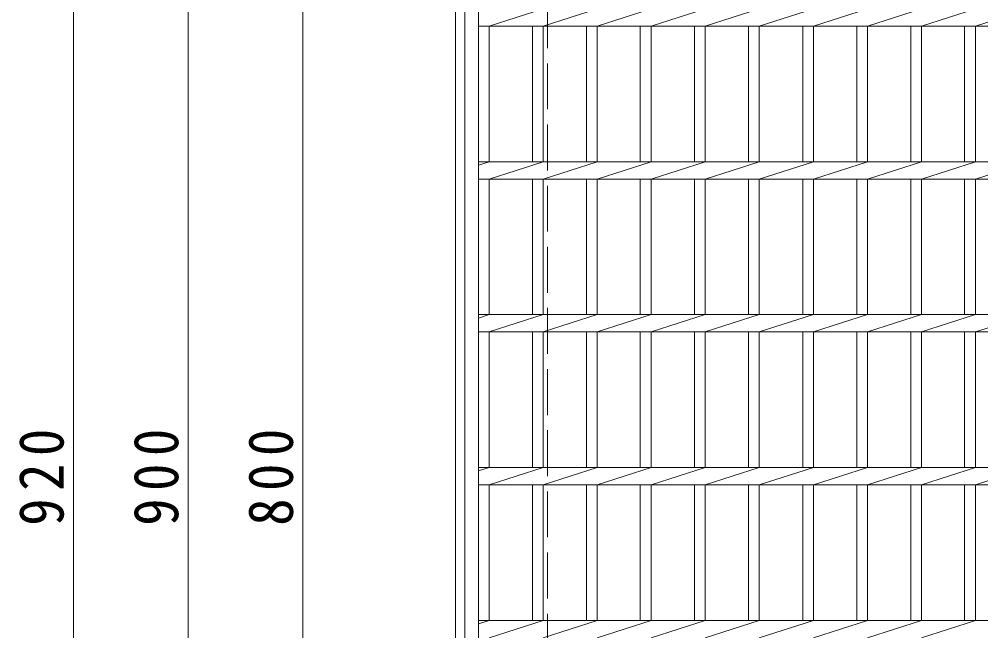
# Model space of a CAD drawing. Units: millimetres at full size, sheet at 1:10. Extents: x -1643 to 1783, y -1939 to 1793.
# Drawn here: x -1643 to -1014, y 1011 to 1411 of the extents above; entities that cross this region are included whole.
import ezdxf

# ---------------------------------------------------------------- set-up
doc = ezdxf.new("R2010")
doc.units = ezdxf.units.MM
doc.header["$LTSCALE"] = 10
doc.linetypes.add('DASHED3', pattern=[4, 3, -1])
for name, color, linetype, lineweight in [('C-1', 2, 'Continuous', 9), ('C-2', 3, 'Continuous', 9), ('C-4', 7, 'Continuous', 9)]:
    doc.layers.add(name, color=color, linetype=linetype, lineweight=lineweight)
doc.styles.add('ＭＳ ゴシック', font='')
doc.styles.get('ＭＳ ゴシック').set_extended_font_data('MS Gothic')

msp = doc.modelspace()

# ---------------------------------------------------------------- linework, layer by layer
at = {"layer": 'C-1'}
for p, q in [((-1357.39, 652.46), (-1357.39, 1572.46)), ((-1351.39, 658.46), (-1351.39, 1566.46))]:
    msp.add_line(p, q, dxfattribs=at)
at = {"layer": 'C-1', "linetype": 'DASHED3'}
msp.add_lwpolyline([(-497.39, 712.46), (-1297.39, 712.46), (-1297.39, 1512.46)], dxfattribs=at)
at = {"layer": 'C-2'}
for p, q in [((-1342.39, 1562.46), (-1342.39, 662.46)), ((-1335.39, 1406.8), (-1300.19, 1418.12)), ((-1300.19, 1406.8), (-1264.89, 1418.12)), ((-452.39, 1406.8), (-1342.39, 1406.8)), ((-1307.19, 1318.12), (-1307.19, 1406.8)), ((-1300.19, 1318.12), (-1300.19, 1406.8)), ((-1271.89, 1318.12), (-1271.89, 1406.8)), ((-1236.59, 1318.12), (-1236.59, 1406.8)), ((-1201.19, 1318.12), (-1201.19, 1406.8)), ((-1165.79, 1318.12), (-1165.79, 1406.8)), ((-1130.34, 1318.12), (-1130.34, 1406.8)), ((-1095.04, 1318.12), (-1095.04, 1406.8)), ((-1059.74, 1318.12), (-1059.74, 1406.8)), ((-1024.44, 1318.12), (-1024.44, 1406.8)), ((-452.39, 1318.12), (-1342.39, 1318.12)), ((-1335.39, 1306.8), (-1300.19, 1318.12)), ((-1300.19, 1306.8), (-1264.89, 1318.12)), ((-452.39, 1306.8), (-1342.39, 1306.8)), ((-1307.19, 1218.12), (-1307.19, 1306.8)), ((-1300.19, 1218.12), (-1300.19, 1306.8)), ((-1271.89, 1218.12), (-1271.89, 1306.8)), ((-1236.59, 1218.12), (-1236.59, 1306.8)), ((-1201.19, 1218.12), (-1201.19, 1306.8)), ((-1165.79, 1218.12), (-1165.79, 1306.8)), ((-1130.34, 1218.12), (-1130.34, 1306.8)), ((-1095.04, 1218.12), (-1095.04, 1306.8)), ((-1059.74, 1218.12), (-1059.74, 1306.8)), ((-1024.44, 1218.12), (-1024.44, 1306.8)), ((-452.39, 1218.12), (-1342.39, 1218.12)), ((-1335.39, 1206.8), (-1300.19, 1218.12)), ((-1300.19, 1206.8), (-1264.89, 1218.12)), ((-1264.89, 1206.8), (-1229.59, 1218.12)), ((-1229.59, 1206.8), (-1194.19, 1218.12)), ((-1194.19, 1206.8), (-1158.79, 1218.12)), ((-1158.79, 1206.8), (-1123.34, 1218.12)), ((-1123.34, 1206.8), (-1088.04, 1218.12)), ((-1088.04, 1206.8), (-1052.74, 1218.12)), ((-1052.74, 1206.8), (-1017.44, 1218.12)), ((-1017.44, 1206.8), (-982.14, 1218.12)), ((-452.39, 1206.8), (-1342.39, 1206.8)), ((-1307.19, 1118.12), (-1307.19, 1206.8)), ((-1300.19, 1118.12), (-1300.19, 1206.8)), ((-1271.89, 1118.12), (-1271.89, 1206.8)), ((-1264.89, 1118.12), (-1264.89, 1206.8)), ((-1236.59, 1118.12), (-1236.59, 1206.8)), ((-1229.59, 1118.12), (-1229.59, 1206.8)), ((-1201.19, 1118.12), (-1201.19, 1206.8)), ((-1194.19, 1118.12), (-1194.19, 1206.8)), ((-1165.79, 1118.12), (-1165.79, 1206.8)), ((-1158.79, 1118.12), (-1158.79, 1206.8)), ((-1130.34, 1118.12), (-1130.34, 1206.8)), ((-1123.34, 1118.12), (-1123.34, 1206.8)), ((-1095.04, 1118.12), (-1095.04, 1206.8)), ((-1088.04, 1118.12), (-1088.04, 1206.8)), ((-1059.74, 1118.12), (-1059.74, 1206.8)), ((-1052.74, 1118.12), (-1052.74, 1206.8)), ((-1024.44, 1118.12), (-1024.44, 1206.8)), ((-1017.44, 1118.12), (-1017.44, 1206.8)), ((-452.39, 1118.12), (-1342.39, 1118.12)), ((-1335.39, 1106.8), (-1300.19, 1118.12)), ((-1300.19, 1106.8), (-1264.89, 1118.12)), ((-1264.89, 1106.8), (-1229.59, 1118.12)), ((-1229.59, 1106.8), (-1194.19, 1118.12)), ((-1194.19, 1106.8), (-1158.79, 1118.12)), ((-1158.79, 1106.8), (-1123.34, 1118.12)), ((-1123.34, 1106.8), (-1088.04, 1118.12)), ((-1088.04, 1106.8), (-1052.74, 1118.12)), ((-1052.74, 1106.8), (-1017.44, 1118.12)), ((-1017.44, 1106.8), (-982.14, 1118.12)), ((-452.39, 1106.8), (-1342.39, 1106.8)), ((-1307.19, 1018.12), (-1307.19, 1106.8)), ((-1300.19, 1018.12), (-1300.19, 1106.8)), ((-1271.89, 1018.12), (-1271.89, 1106.8)), ((-1264.89, 1018.12), (-1264.89, 1106.8)), ((-1236.59, 1018.12), (-1236.59, 1106.8)), ((-1229.59, 1018.12), (-1229.59, 1106.8)), ((-1201.19, 1018.12), (-1201.19, 1106.8)), ((-1194.19, 1018.12), (-1194.19, 1106.8)), ((-1165.79, 1018.12), (-1165.79, 1106.8)), ((-1158.79, 1018.12), (-1158.79, 1106.8)), ((-1130.34, 1018.12), (-1130.34, 1106.8)), ((-1123.34, 1018.12), (-1123.34, 1106.8)), ((-1095.04, 1018.12), (-1095.04, 1106.8)), ((-1088.04, 1018.12), (-1088.04, 1106.8)), ((-1059.74, 1018.12), (-1059.74, 1106.8)), ((-1052.74, 1018.12), (-1052.74, 1106.8)), ((-1024.44, 1018.12), (-1024.44, 1106.8)), ((-1017.44, 1018.12), (-1017.44, 1106.8)), ((-452.39, 1018.12), (-1342.39, 1018.12)), ((-1335.39, 1006.8), (-1300.19, 1018.12)), ((-1300.19, 1006.8), (-1264.89, 1018.12)), ((-1264.89, 1006.8), (-1229.59, 1018.12)), ((-1229.59, 1006.8), (-1194.19, 1018.12)), ((-1194.19, 1006.8), (-1158.79, 1018.12)), ((-1158.79, 1006.8), (-1123.34, 1018.12)), ((-1123.34, 1006.8), (-1088.04, 1018.12)), ((-1088.04, 1006.8), (-1052.74, 1018.12)), ((-1052.74, 1006.8), (-1017.44, 1018.12))]:
    msp.add_line(p, q, dxfattribs=at)
for points in [[(-1264.89, 1318.12), (-1264.89, 1406.8), (-1229.59, 1418.12)], [(-1229.59, 1318.12), (-1229.59, 1406.8), (-1194.19, 1418.12)], [(-1194.19, 1318.12), (-1194.19, 1406.8), (-1158.79, 1418.12)], [(-1158.79, 1318.12), (-1158.79, 1406.8), (-1123.34, 1418.12)], [(-1123.34, 1318.12), (-1123.34, 1406.8), (-1088.04, 1418.12)], [(-1088.04, 1318.12), (-1088.04, 1406.8), (-1052.74, 1418.12)], [(-1052.74, 1318.12), (-1052.74, 1406.8), (-1017.44, 1418.12)], [(-1017.44, 1318.12), (-1017.44, 1406.8), (-982.14, 1418.12)], [(-1342.39, 1315.87), (-1335.39, 1318.12), (-1335.39, 1406.8)], [(-1264.89, 1218.12), (-1264.89, 1306.8), (-1229.59, 1318.12)], [(-1229.59, 1218.12), (-1229.59, 1306.8), (-1194.19, 1318.12)], [(-1194.19, 1218.12), (-1194.19, 1306.8), (-1158.79, 1318.12)], [(-1158.79, 1218.12), (-1158.79, 1306.8), (-1123.34, 1318.12)], [(-1123.34, 1218.12), (-1123.34, 1306.8), (-1088.04, 1318.12)], [(-1088.04, 1218.12), (-1088.04, 1306.8), (-1052.74, 1318.12)], [(-1052.74, 1218.12), (-1052.74, 1306.8), (-1017.44, 1318.12)], [(-1017.44, 1218.12), (-1017.44, 1306.8), (-982.14, 1318.12)], [(-1342.39, 1215.87), (-1335.39, 1218.12), (-1335.39, 1306.8)], [(-1342.39, 1115.87), (-1335.39, 1118.12), (-1335.39, 1206.8)], [(-1342.39, 1015.87), (-1335.39, 1018.12), (-1335.39, 1106.8)]]:
    msp.add_lwpolyline(points, dxfattribs=at)
at = {"layer": 'C-4'}
for p, q in [((-1607.39, 652.46), (-1607.39, 1572.46)), ((-1532.39, 1562.46), (-1532.39, 662.46)), ((-1457.39, 712.46), (-1457.39, 1512.46))]:
    msp.add_line(p, q, dxfattribs=at)

# ---------------------------------------------------------------- texts
at = {"layer": 'C-4', "color": 2, "char_height": 29.33, "attachment_point": 7, "rotation": 90, "style": 'ＭＳ ゴシック'}
for s, insert in [('\\T1.27;\\W0.9;920', (-1613.39, 1079.96)), ('\\T1.27;\\W0.9;900', (-1538.39, 1079.96)), ('\\T1.27;\\W0.9;800', (-1463.39, 1079.96))]:
    msp.add_mtext(s, dxfattribs=dict(at, insert=insert))

doc.saveas('drawing.dxf')
